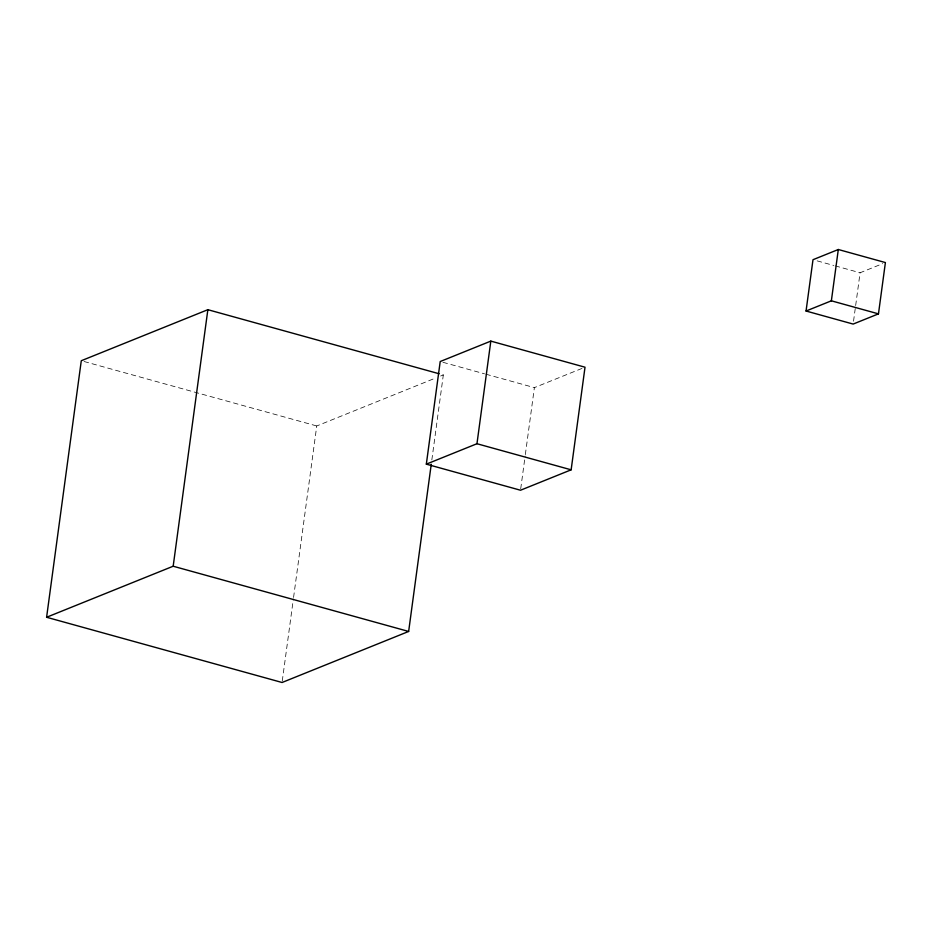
<?xml version="1.0" encoding="UTF-8"?>
<svg xmlns="http://www.w3.org/2000/svg" width="932" height="932" viewBox="0 0 932 932"><rect width="100%" height="100%" fill="white"/><g stroke="black" fill="none" stroke-linecap="round" stroke-linejoin="round"><path stroke-width="0.7" stroke-dasharray="4.66 3.5" d="M282.268 681.047L293.37 598.903M293.568 597.459L316.752 425.959L435.244 378.171M431.831 459.942L443.329 374.92L440.521 374.14M520.708 488.811L525.135 456.028M525.333 454.606L534.385 387.619L582.349 368.28M853.537 321.214L855.459 306.966M855.658 305.545L860.085 272.761L882.732 263.628M440.638 376.004L443.329 374.92M817.143 260.867L833.767 265.469M835.154 265.853L860.085 272.761M442.968 362.303L484.524 373.814M485.91 374.198L534.385 387.619M84.09 361.511L316.752 425.959"/><path stroke-width="1.4" d="M431.248 464.264L408.647 631.453L282.07 682.492L46.6 617.264L81.282 360.731L207.859 309.692L439.123 373.755M46.6 617.264L173.177 566.225L207.859 309.692M426.332 464.148L440.207 361.534L490.826 341.112L585.016 367.208L571.141 469.821L520.51 490.232L426.332 464.148L476.963 443.725L571.141 469.821M476.963 443.725L490.826 341.112M806.052 311.02L812.995 259.713L838.311 249.508L885.4 262.556L878.468 313.863L853.153 324.068L806.052 311.02L831.367 300.815L878.468 313.863M831.367 300.815L838.311 249.508M173.177 566.225L408.647 631.453"/></g></svg>
